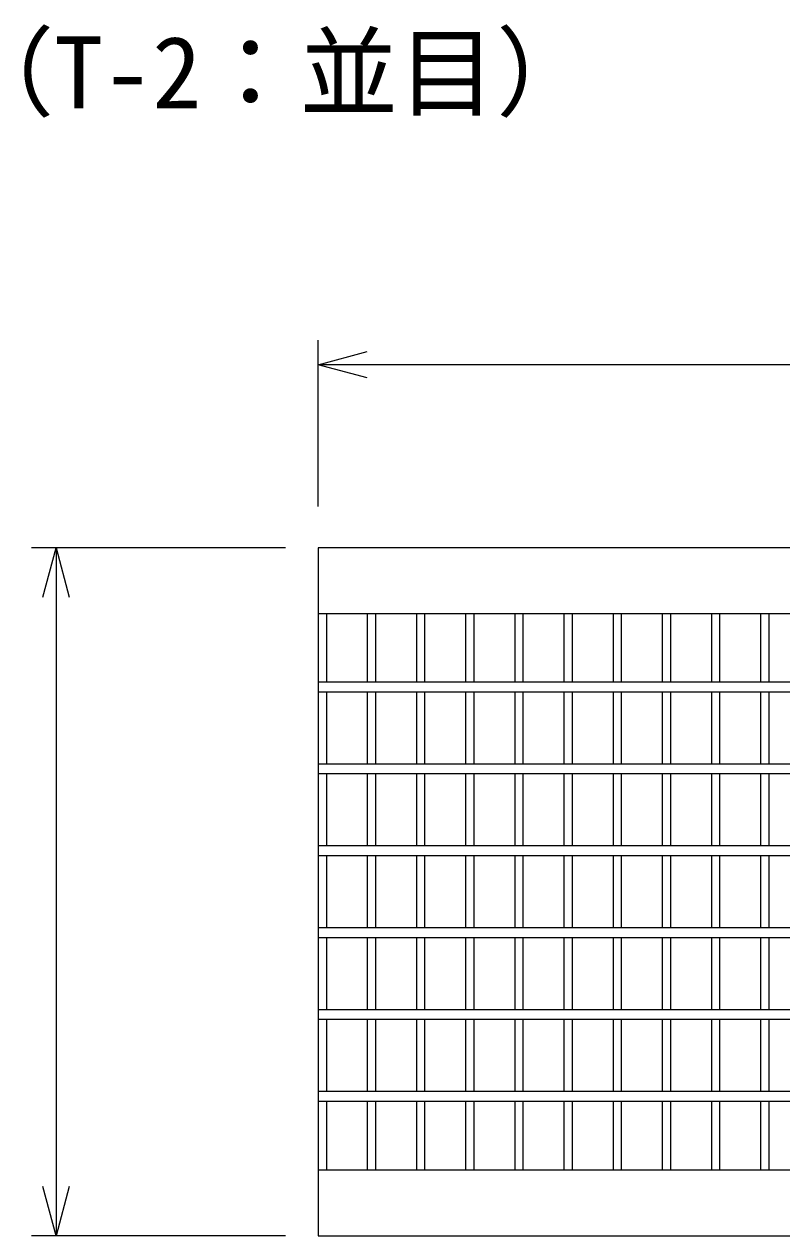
# Model space of a CAD drawing. Units: millimetres, scale not verified. Extents: x -25200 to 25200, y -8910 to 8910.
# Drawn here: x -13356 to -12894, y -5345 to -4605 of the extents above; entities that cross this region are included whole.
import ezdxf
from ezdxf.enums import TextEntityAlignment as Align

# ---------------------------------------------------------------- set-up
doc = ezdxf.new("R2010")
doc.units = ezdxf.units.MM
doc.header["$LTSCALE"] = 30
doc.layers.add('0-0_DIM', color=7, linetype='Continuous', lineweight=25)
doc.layers.add('0-2_HATCH', color=6, linetype='Continuous', lineweight=25)
doc.styles.add('ＭＳ ゴシック', font='')
doc.styles.get('ＭＳ ゴシック').set_extended_font_data('MS Gothic')

msp = doc.modelspace()

# ---------------------------------------------------------------- linework, layer by layer
at = {"layer": '0-0_DIM'}
for p, q in [((-13176.52, -4899.7), (-13176.52, -4798.11)), ((-12181.52, -4813.11), (-13176.52, -4813.11)), ((-13196.52, -4924.92), (-13351.52, -4924.92)), ((-13336.52, -4924.92), (-13336.52, -5344.92)), ((-13196.52, -5344.92), (-13351.52, -5344.92))]:
    msp.add_line(p, q, dxfattribs=at)
for points in [[(-13146.52, -4821.15), (-13176.52, -4813.11), (-13146.52, -4805.07)], [(-13344.56, -4954.92), (-13336.52, -4924.92), (-13328.48, -4954.92)], [(-13328.48, -5314.92), (-13336.52, -5344.92), (-13344.56, -5314.92)]]:
    msp.add_lwpolyline(points, dxfattribs=at)
at = {"layer": '0-2_HATCH'}
for p, q in [((-13176.52, -4964.92), (-12181.52, -4964.92)), ((-13171.52, -4964.92), (-13171.52, -5006.92)), ((-13146.52, -4964.92), (-13146.52, -5006.92)), ((-13141.52, -4964.92), (-13141.52, -5006.92)), ((-13116.52, -4964.92), (-13116.52, -5006.92)), ((-13111.52, -4964.92), (-13111.52, -5006.92)), ((-13086.52, -4964.92), (-13086.52, -5006.92)), ((-13081.52, -4964.92), (-13081.52, -5006.92)), ((-13056.52, -4964.92), (-13056.52, -5006.92)), ((-13051.52, -4964.92), (-13051.52, -5006.92)), ((-13026.52, -4964.92), (-13026.52, -5006.92)), ((-13021.52, -4964.92), (-13021.52, -5006.92)), ((-12996.52, -4964.92), (-12996.52, -5006.92)), ((-12991.52, -4964.92), (-12991.52, -5006.92)), ((-12966.52, -4964.92), (-12966.52, -5006.92)), ((-12961.52, -4964.92), (-12961.52, -5006.92)), ((-12936.52, -4964.92), (-12936.52, -5006.92)), ((-12931.52, -4964.92), (-12931.52, -5006.92)), ((-12906.52, -4964.92), (-12906.52, -5006.92)), ((-12901.52, -4964.92), (-12901.52, -5006.92)), ((-12181.52, -5006.92), (-13176.52, -5006.92)), ((-12181.52, -5012.92), (-13176.52, -5012.92)), ((-13171.52, -5012.92), (-13171.52, -5056.92)), ((-13146.52, -5012.92), (-13146.52, -5056.92)), ((-13141.52, -5012.92), (-13141.52, -5056.92)), ((-13116.52, -5012.92), (-13116.52, -5056.92)), ((-13111.52, -5012.92), (-13111.52, -5056.92)), ((-13086.52, -5012.92), (-13086.52, -5056.92)), ((-13081.52, -5012.92), (-13081.52, -5056.92)), ((-13056.52, -5012.92), (-13056.52, -5056.92)), ((-13051.52, -5012.92), (-13051.52, -5056.92)), ((-13026.52, -5012.92), (-13026.52, -5056.92)), ((-13021.52, -5012.92), (-13021.52, -5056.92)), ((-12996.52, -5012.92), (-12996.52, -5056.92)), ((-12991.52, -5012.92), (-12991.52, -5056.92)), ((-12966.52, -5012.92), (-12966.52, -5056.92)), ((-12961.52, -5012.92), (-12961.52, -5056.92)), ((-12936.52, -5012.92), (-12936.52, -5056.92)), ((-12931.52, -5012.92), (-12931.52, -5056.92)), ((-12906.52, -5012.92), (-12906.52, -5056.92)), ((-12901.52, -5012.92), (-12901.52, -5056.92)), ((-12181.52, -5056.92), (-13176.52, -5056.92)), ((-12181.52, -5062.92), (-13176.52, -5062.92)), ((-13171.52, -5062.92), (-13171.52, -5106.92)), ((-13146.52, -5062.92), (-13146.52, -5106.92)), ((-13141.52, -5062.92), (-13141.52, -5106.92)), ((-13116.52, -5062.92), (-13116.52, -5106.92)), ((-13111.52, -5062.92), (-13111.52, -5106.92)), ((-13086.52, -5062.92), (-13086.52, -5106.92)), ((-13081.52, -5062.92), (-13081.52, -5106.92)), ((-13056.52, -5062.92), (-13056.52, -5106.92)), ((-13051.52, -5062.92), (-13051.52, -5106.92)), ((-13026.52, -5062.92), (-13026.52, -5106.92)), ((-13021.52, -5062.92), (-13021.52, -5106.92)), ((-12996.52, -5062.92), (-12996.52, -5106.92)), ((-12991.52, -5062.92), (-12991.52, -5106.92)), ((-12966.52, -5062.92), (-12966.52, -5106.92)), ((-12961.52, -5062.92), (-12961.52, -5106.92)), ((-12936.52, -5062.92), (-12936.52, -5106.92)), ((-12931.52, -5062.92), (-12931.52, -5106.92)), ((-12906.52, -5062.92), (-12906.52, -5106.92)), ((-12901.52, -5062.92), (-12901.52, -5106.92)), ((-12181.52, -5106.92), (-13176.52, -5106.92)), ((-12181.52, -5112.92), (-13176.52, -5112.92)), ((-13171.52, -5112.92), (-13171.52, -5156.92)), ((-13146.52, -5112.92), (-13146.52, -5156.92)), ((-13141.52, -5112.92), (-13141.52, -5156.92)), ((-13116.52, -5112.92), (-13116.52, -5156.92)), ((-13111.52, -5112.92), (-13111.52, -5156.92)), ((-13086.52, -5112.92), (-13086.52, -5156.92)), ((-13081.52, -5112.92), (-13081.52, -5156.92)), ((-13056.52, -5112.92), (-13056.52, -5156.92)), ((-13051.52, -5112.92), (-13051.52, -5156.92)), ((-13026.52, -5112.92), (-13026.52, -5156.92)), ((-13021.52, -5112.92), (-13021.52, -5156.92)), ((-12996.52, -5112.92), (-12996.52, -5156.92)), ((-12991.52, -5112.92), (-12991.52, -5156.92)), ((-12966.52, -5112.92), (-12966.52, -5156.92)), ((-12961.52, -5112.92), (-12961.52, -5156.92)), ((-12936.52, -5112.92), (-12936.52, -5156.92)), ((-12931.52, -5112.92), (-12931.52, -5156.92)), ((-12906.52, -5112.92), (-12906.52, -5156.92)), ((-12901.52, -5112.92), (-12901.52, -5156.92)), ((-12181.52, -5156.92), (-13176.52, -5156.92)), ((-12181.52, -5162.92), (-13176.52, -5162.92)), ((-13171.52, -5162.92), (-13171.52, -5206.92)), ((-13146.52, -5162.92), (-13146.52, -5206.92)), ((-13141.52, -5162.92), (-13141.52, -5206.92)), ((-13116.52, -5162.92), (-13116.52, -5206.92)), ((-13111.52, -5162.92), (-13111.52, -5206.92)), ((-13086.52, -5162.92), (-13086.52, -5206.92)), ((-13081.52, -5162.92), (-13081.52, -5206.92)), ((-13056.52, -5162.92), (-13056.52, -5206.92)), ((-13051.52, -5162.92), (-13051.52, -5206.92)), ((-13026.52, -5162.92), (-13026.52, -5206.92)), ((-13021.52, -5162.92), (-13021.52, -5206.92)), ((-12996.52, -5162.92), (-12996.52, -5206.92)), ((-12991.52, -5162.92), (-12991.52, -5206.92)), ((-12966.52, -5162.92), (-12966.52, -5206.92)), ((-12961.52, -5162.92), (-12961.52, -5206.92)), ((-12936.52, -5162.92), (-12936.52, -5206.92)), ((-12931.52, -5162.92), (-12931.52, -5206.92)), ((-12906.52, -5162.92), (-12906.52, -5206.92)), ((-12901.52, -5162.92), (-12901.52, -5206.92)), ((-12181.52, -5206.92), (-13176.52, -5206.92)), ((-12181.52, -5212.92), (-13176.52, -5212.92)), ((-13171.52, -5212.92), (-13171.52, -5256.92)), ((-13146.52, -5212.92), (-13146.52, -5256.92)), ((-13141.52, -5212.92), (-13141.52, -5256.92)), ((-13116.52, -5212.92), (-13116.52, -5256.92)), ((-13111.52, -5212.92), (-13111.52, -5256.92)), ((-13086.52, -5212.92), (-13086.52, -5256.92)), ((-13081.52, -5212.92), (-13081.52, -5256.92)), ((-13056.52, -5212.92), (-13056.52, -5256.92)), ((-13051.52, -5212.92), (-13051.52, -5256.92)), ((-13026.52, -5212.92), (-13026.52, -5256.92)), ((-13021.52, -5212.92), (-13021.52, -5256.92)), ((-12996.52, -5212.92), (-12996.52, -5256.92)), ((-12991.52, -5212.92), (-12991.52, -5256.92)), ((-12966.52, -5212.92), (-12966.52, -5256.92)), ((-12961.52, -5212.92), (-12961.52, -5256.92)), ((-12936.52, -5212.92), (-12936.52, -5256.92)), ((-12931.52, -5212.92), (-12931.52, -5256.92)), ((-12906.52, -5212.92), (-12906.52, -5256.92)), ((-12901.52, -5212.92), (-12901.52, -5256.92)), ((-12181.52, -5256.92), (-13176.52, -5256.92)), ((-12181.52, -5262.92), (-13176.52, -5262.92)), ((-13171.52, -5262.92), (-13171.52, -5304.92)), ((-13146.52, -5262.92), (-13146.52, -5304.92)), ((-13141.52, -5262.92), (-13141.52, -5304.92)), ((-13116.52, -5262.92), (-13116.52, -5304.92)), ((-13111.52, -5262.92), (-13111.52, -5304.92)), ((-13086.52, -5262.92), (-13086.52, -5304.92)), ((-13081.52, -5262.92), (-13081.52, -5304.92)), ((-13056.52, -5262.92), (-13056.52, -5304.92)), ((-13051.52, -5262.92), (-13051.52, -5304.92)), ((-13026.52, -5262.92), (-13026.52, -5304.92)), ((-13021.52, -5262.92), (-13021.52, -5304.92)), ((-12996.52, -5262.92), (-12996.52, -5304.92)), ((-12991.52, -5262.92), (-12991.52, -5304.92)), ((-12966.52, -5262.92), (-12966.52, -5304.92)), ((-12961.52, -5262.92), (-12961.52, -5304.92)), ((-12936.52, -5262.92), (-12936.52, -5304.92)), ((-12931.52, -5262.92), (-12931.52, -5304.92)), ((-12906.52, -5262.92), (-12906.52, -5304.92)), ((-12901.52, -5262.92), (-12901.52, -5304.92)), ((-12181.52, -5304.92), (-13176.52, -5304.92))]:
    msp.add_line(p, q, dxfattribs=at)
msp.add_lwpolyline([(-13176.52, -4924.92), (-13176.52, -5344.92), (-12181.52, -5344.92), (-12181.52, -4924.92)], close=True, dxfattribs=at)

# ---------------------------------------------------------------- texts
at = {"layer": '0-0_DIM', "style": 'ＭＳ ゴシック'}
msp.add_text('（T-2：並目）', height=43.99, dxfattribs=at).set_placement((-13397.66, -4669.74), align=Align.BOTTOM_LEFT)

doc.saveas('drawing.dxf')
